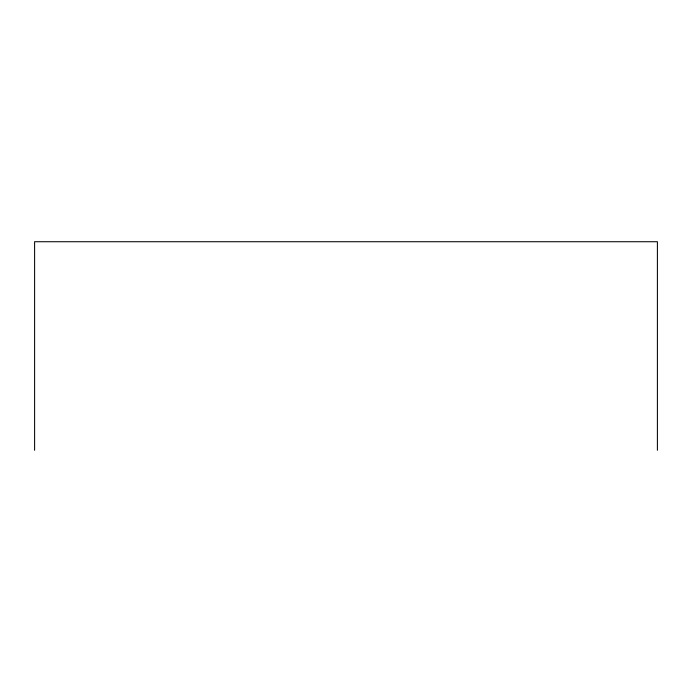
<?xml version="1.0" encoding="UTF-8"?>
<svg xmlns="http://www.w3.org/2000/svg" width="692" height="692" viewBox="0 0 692 692"><rect width="100%" height="100%" fill="white"/><g stroke="black" fill="none" stroke-linecap="round" stroke-linejoin="round"><path stroke-width="1.04" d="M657.4 450.276L657.4 241.724L34.6 241.724L34.6 450.276"/></g></svg>
